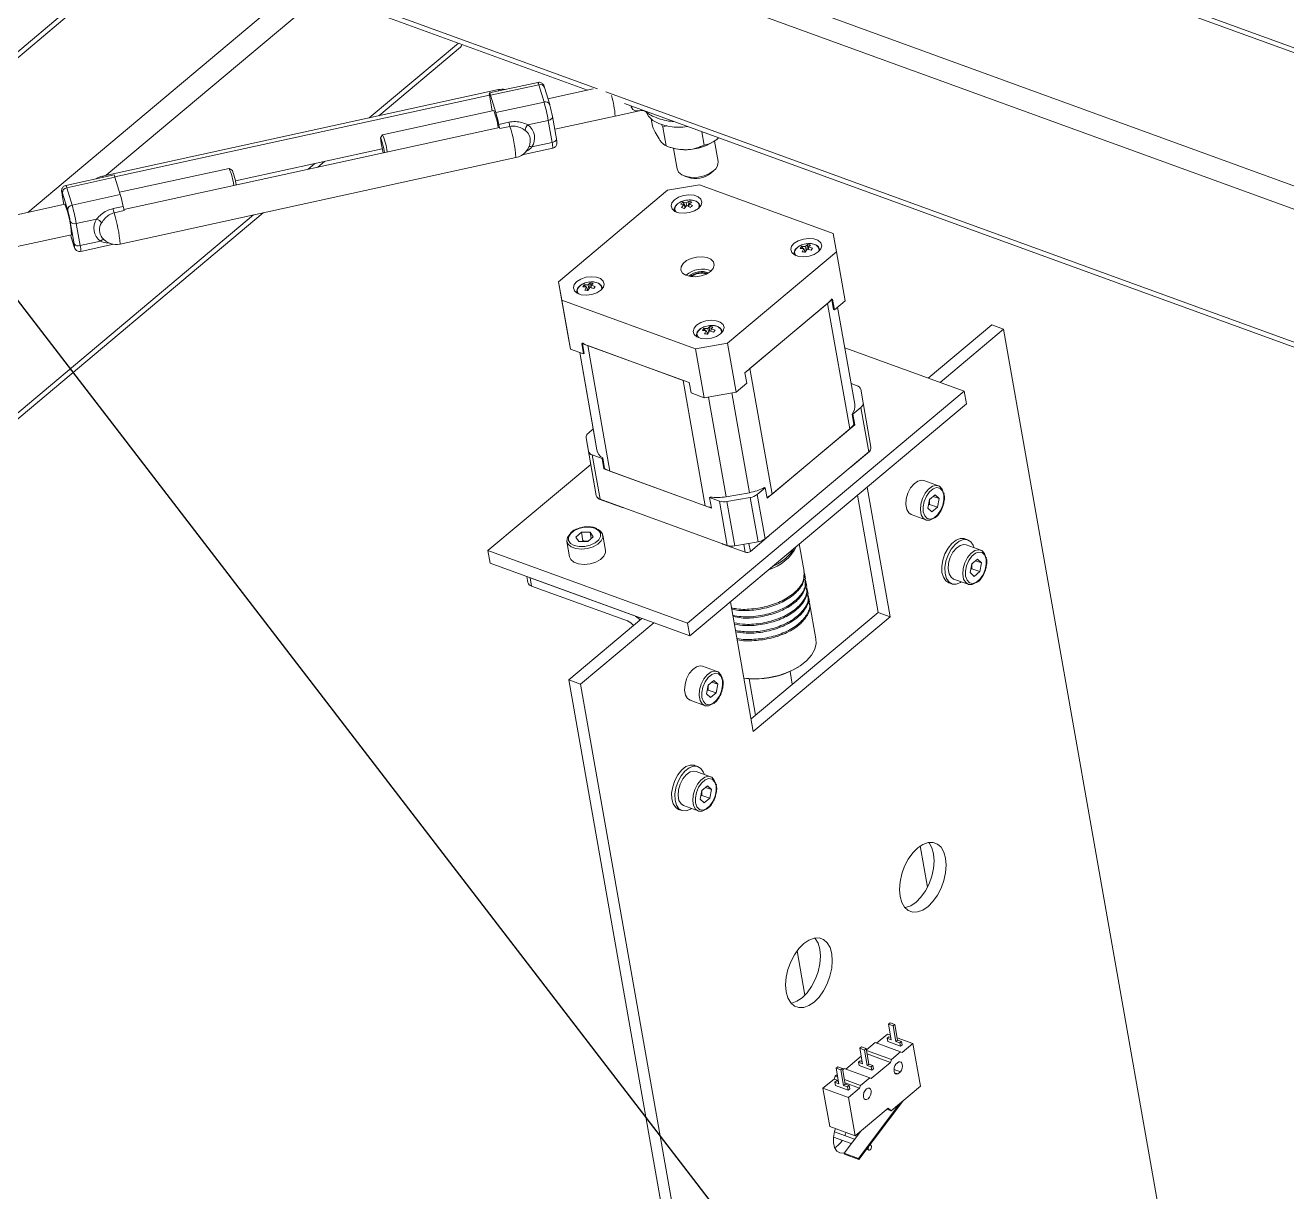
# Model space of a CAD drawing. Header units: millimetres. Extents: x 15 to 589, y 5 to 415.
# Drawn here: x 196.7 to 245.2, y 244.85 to 289.7 of the extents above; entities that cross this region are included whole.
import ezdxf

# ---------------------------------------------------------------- set-up
doc = ezdxf.new("R2010")
doc.units = ezdxf.units.MM
doc.dimstyles.new('SLDDIMSTYLE0', dxfattribs={"dimtxt": 0.18, "dimasz": 3.302, "dimexe": 0, "dimexo": 0.0625, "dimgap": 0, "dimtad": 0, "dimtih": 1, "dimtoh": 1, "dimdec": 0, "dimrnd": 1e-09, "dimzin": 0, "dimdsep": 46, "dimtxsty": 'Standard', "dimsah": 1, "dimcen": 0.09, "dimadec": 0, "dimazin": 0, "dimtfac": 3.302, "dimtdec": 0, "dimtofl": 0, "dimtmove": 0, "dimatfit": 3, "dimfxl": 1, "dimfrac": 2, "dimtolj": 1, "dimtzin": 0, "dimarcsym": 0})

msp = doc.modelspace()

# ---------------------------------------------------------------- linework, layer by layer
at = {"color": 8, "linetype": 'Continuous', "lineweight": 15}
for p, q in [((288.571, 272.959), (210.953, 301.21)), ((284.488, 268.425), (200.271, 299.078)), ((206.7, 297.641), (284.453, 269.341)), ((201.235, 293.61), (218.708, 287.25)), ((202, 293.144), (66.468, 179.408)), ((196.801, 282.504), (207.218, 291.245)), ((208.139, 290.91), (199.819, 283.929)), ((209.93, 286.137), (213.355, 289.012)), ((219.021, 287.137), (284.065, 263.462)), ((214.539, 287.055), (214.55, 287.057)), ((219.997, 286.594), (219.998, 286.593)), ((207.581, 284.166), (207.834, 284.378)), ((198.126, 283.167), (198.19, 282.807)), ((222.644, 282.746), (222.646, 282.72)), ((80.231, 177.296), (205.485, 282.407)), ((198.45, 281.636), (198.579, 281.213)), ((226.269, 280.872), (226.265, 280.888)), ((226.287, 281.023), (226.322, 281.09)), ((217.913, 279.398), (217.908, 279.415)), ((217.931, 279.55), (217.966, 279.617)), ((222.534, 277.874), (222.569, 277.941)), ((222.517, 277.722), (222.512, 277.739)), ((218.019, 277.116), (218.678, 273.378)), ((223.864, 275.561), (224.539, 271.727)), ((223.647, 271.57), (222.971, 275.404)), ((229.156, 273.311), (229.154, 273.321)), ((228.454, 272.731), (228.456, 272.723)), ((218.765, 271.489), (218.766, 271.479)), ((219.626, 271.166), (219.624, 271.174)), ((223.522, 269.755), (223.524, 269.747)), ((224.383, 269.435), (224.329, 269.74)), ((224.524, 269.774), (224.578, 269.469)), ((225.278, 270.057), (225.277, 270.065))]:
    msp.add_line(p, q, dxfattribs=at)
at = {"color": 7, "linetype": 'Continuous', "lineweight": 15}
for p, q in [((288.726, 273.09), (211.108, 301.34)), ((201.81, 293.214), (66.277, 179.478)), ((201.405, 293.361), (218.32, 287.204)), ((210.3, 286.218), (213.436, 288.85)), ((214.892, 287.221), (199.676, 283.897)), ((216.406, 287.502), (214.553, 287.097)), ((214.59, 287.007), (216.443, 287.412)), ((216.646, 286.746), (216.443, 287.412)), ((216.866, 286.644), (216.663, 287.31)), ((218.533, 287.251), (216.797, 286.872)), ((200.15, 283.869), (214.552, 287.015)), ((214.659, 286.405), (214.552, 287.015)), ((214.59, 287.007), (214.793, 286.341)), ((216.646, 286.746), (214.793, 286.341)), ((216.87, 286.628), (216.866, 286.644)), ((219.741, 286.687), (284.217, 263.22)), ((214.712, 286.416), (210.444, 285.484)), ((216.971, 286.185), (216.969, 286.193)), ((217.121, 285.333), (216.971, 286.185)), ((217.057, 285.7), (219.381, 286.208)), ((219.381, 286.208), (220.371, 286.424)), ((200.496, 282.619), (214.931, 285.771)), ((214.905, 285.886), (215.295, 285.971)), ((215.335, 285.809), (214.945, 285.724)), ((216.027, 285.869), (216.808, 286.039)), ((216.958, 285.187), (216.808, 286.039)), ((220.762, 286.094), (220.811, 285.815)), ((221.165, 285.876), (221.212, 285.78)), ((221.212, 285.78), (221.37, 285.841)), ((221.212, 285.78), (221.34, 285.058)), ((210.443, 285.483), (210.367, 285.364)), ((216.114, 285.202), (216.117, 285.226)), ((216.958, 285.187), (216.177, 285.017)), ((222.716, 285.605), (222.806, 285.089)), ((223.336, 284.457), (223.197, 285.241)), ((204.782, 283.712), (210.431, 284.945)), ((215.809, 284.712), (216.981, 284.968)), ((221.34, 285.058), (221.494, 285.002)), ((221.622, 284.963), (221.76, 284.179)), ((204.545, 284.196), (200.331, 283.275)), ((200.354, 281.286), (215.569, 284.61)), ((204.666, 284.119), (204.547, 284.195)), ((207.951, 284.247), (208.204, 284.459)), ((200.118, 283.944), (198.264, 283.54)), ((200.155, 283.854), (198.302, 283.45)), ((200.155, 283.854), (200.358, 283.188)), ((222.047, 283.898), (222.17, 283.853)), ((223.062, 284.01), (223.162, 284.094)), ((198.338, 282.58), (198.135, 283.246)), ((198.302, 283.45), (198.505, 282.784)), ((221.398, 283.351), (217.207, 279.835)), ((222.623, 283.567), (221.398, 283.351)), ((227.764, 281.696), (222.623, 283.567)), ((198.229, 282.816), (195.865, 282.299)), ((198.124, 283.174), (198.189, 282.807)), ((198.124, 283.174), (198.126, 283.167)), ((198.505, 282.784), (200.358, 283.188)), ((200.08, 282.648), (200.47, 282.733)), ((222.027, 282.802), (221.903, 282.823)), ((221.93, 282.685), (222.027, 282.802)), ((221.984, 282.892), (222.113, 282.875)), ((221.984, 282.892), (222.092, 282.717)), ((222.027, 282.802), (222.07, 282.691)), ((222.134, 282.764), (222.032, 282.649)), ((222.113, 282.875), (222.225, 282.936)), ((222.113, 282.875), (222.133, 282.762)), ((222.272, 282.693), (222.134, 282.764)), ((222.186, 282.737), (222.225, 282.936)), ((222.22, 282.837), (222.217, 282.721)), ((222.326, 282.9), (222.22, 282.837)), ((222.22, 282.837), (222.353, 282.762)), ((222.225, 282.936), (222.326, 282.9)), ((222.648, 282.722), (222.644, 282.746)), ((222.666, 282.746), (222.645, 282.759)), ((80.242, 177.076), (205.855, 282.488)), ((199.447, 282.247), (198.666, 282.077)), ((200.509, 282.571), (200.119, 282.486)), ((221.65, 282.58), (221.639, 282.565)), ((221.659, 282.572), (221.658, 282.579)), ((221.659, 282.572), (221.663, 282.549)), ((222.032, 282.649), (221.93, 282.685)), ((198.587, 281.293), (198.437, 282.145)), ((198.666, 282.077), (198.816, 281.225)), ((196.392, 281.186), (198.485, 281.644)), ((198.449, 281.636), (198.582, 281.198)), ((198.816, 281.225), (199.597, 281.395)), ((198.839, 281.005), (200.094, 281.279)), ((226.694, 281.193), (226.773, 281.264)), ((226.763, 281.093), (226.773, 281.264)), ((227.889, 280.989), (227.764, 281.696)), ((198.579, 281.213), (198.582, 281.198)), ((223.698, 277.472), (227.889, 280.989)), ((226.255, 280.905), (226.243, 280.889)), ((226.263, 280.897), (226.267, 280.873)), ((226.265, 280.888), (226.263, 280.897)), ((226.491, 281.113), (226.546, 281.189)), ((226.636, 281.113), (226.491, 281.113)), ((226.546, 281.189), (226.694, 281.193)), ((226.546, 281.189), (226.605, 281.113)), ((226.573, 280.989), (226.636, 281.113)), ((226.636, 281.113), (226.691, 280.971)), ((226.665, 281.038), (226.703, 280.991)), ((226.76, 281.094), (226.691, 280.97)), ((226.694, 281.193), (226.729, 281.037)), ((226.918, 281.045), (226.76, 281.094)), ((226.818, 281.174), (226.817, 281.076)), ((226.89, 281.245), (226.818, 281.174)), ((226.818, 281.174), (226.973, 281.121)), ((226.915, 281.046), (226.973, 281.121)), ((226.973, 281.121), (226.918, 281.045)), ((227.252, 281.047), (227.248, 281.07)), ((227.248, 281.07), (227.25, 281.044)), ((228.221, 279.107), (227.889, 280.989)), ((217.207, 279.835), (217.332, 279.127)), ((217.539, 277.953), (217.207, 279.835)), ((217.898, 279.432), (217.886, 279.415)), ((217.907, 279.423), (217.911, 279.399)), ((217.908, 279.415), (217.907, 279.423)), ((218.134, 279.64), (218.189, 279.715)), ((218.28, 279.64), (218.134, 279.64)), ((218.189, 279.715), (218.338, 279.72)), ((218.189, 279.715), (218.249, 279.64)), ((218.217, 279.515), (218.28, 279.64)), ((218.28, 279.64), (218.335, 279.497)), ((218.309, 279.565), (218.346, 279.517)), ((218.404, 279.62), (218.334, 279.497)), ((218.338, 279.72), (218.417, 279.79)), ((218.338, 279.72), (218.372, 279.564)), ((218.562, 279.572), (218.404, 279.62)), ((218.406, 279.619), (218.417, 279.79)), ((218.462, 279.7), (218.461, 279.603)), ((218.534, 279.772), (218.462, 279.7)), ((218.462, 279.7), (218.617, 279.647)), ((218.559, 279.572), (218.617, 279.647)), ((218.617, 279.647), (218.562, 279.572)), ((218.896, 279.573), (218.891, 279.597)), ((218.891, 279.597), (218.894, 279.57)), ((217.332, 279.127), (222.473, 277.256)), ((217.332, 279.127), (217.664, 277.246)), ((227.737, 279.163), (224.372, 276.339)), ((227.549, 279.005), (224.56, 276.497)), ((227.549, 279.005), (228.399, 274.18)), ((227.779, 278.771), (227.713, 279.143)), ((227.808, 278.761), (227.737, 279.163)), ((228.221, 279.107), (227.808, 278.761)), ((228.59, 275.126), (227.931, 278.864)), ((227.779, 278.771), (227.808, 278.761)), ((217.664, 277.246), (217.539, 277.953)), ((222.738, 277.964), (222.793, 278.04)), ((222.883, 277.964), (222.738, 277.964)), ((222.793, 278.04), (222.941, 278.044)), ((222.793, 278.04), (222.853, 277.964)), ((222.821, 277.84), (222.883, 277.964)), ((222.883, 277.964), (222.939, 277.822)), ((222.912, 277.889), (222.95, 277.842)), ((223.008, 277.944), (222.938, 277.821)), ((222.941, 278.044), (223.02, 278.115)), ((222.941, 278.044), (222.976, 277.888)), ((223.165, 277.896), (223.008, 277.944)), ((223.01, 277.944), (223.02, 278.115)), ((223.066, 278.024), (223.065, 277.927)), ((223.138, 278.096), (223.066, 278.024)), ((223.066, 278.024), (223.22, 277.972)), ((223.163, 277.897), (223.22, 277.972)), ((223.22, 277.972), (223.165, 277.896)), ((223.499, 277.897), (223.495, 277.921)), ((223.495, 277.921), (223.498, 277.895)), ((231.416, 276.13), (233.855, 278.177)), ((231.876, 275.963), (234.315, 278.01)), ((233.855, 278.177), (234.315, 278.01)), ((234.315, 278.01), (241.048, 239.816)), ((222.228, 275.961), (218.099, 277.463)), ((218.099, 277.463), (218.17, 277.061)), ((218.194, 277.081), (218.129, 277.453)), ((222.473, 277.256), (223.698, 277.472)), ((222.502, 277.756), (222.49, 277.74)), ((222.51, 277.748), (222.515, 277.724)), ((222.512, 277.739), (222.51, 277.748)), ((224.03, 275.59), (223.698, 277.472)), ((218.17, 277.061), (217.664, 277.246)), ((218.587, 273.893), (218.019, 277.116)), ((218.17, 277.061), (218.194, 277.081)), ((218.33, 277.379), (221.997, 276.045)), ((219.18, 272.555), (218.33, 277.379)), ((222.805, 275.374), (222.473, 277.256)), ((232.797, 275.628), (228.207, 277.299)), ((225.411, 271.672), (224.56, 276.497)), ((221.997, 276.045), (222.847, 271.22)), ((222.298, 275.559), (222.228, 275.961)), ((224.443, 275.937), (224.03, 275.59)), ((224.372, 276.339), (224.443, 275.937)), ((222.165, 266.705), (232.797, 275.628)), ((222.805, 275.374), (222.298, 275.559)), ((224.03, 275.59), (222.805, 275.374)), ((228.678, 275.84), (228.449, 275.924)), ((228.913, 275.181), (228.821, 275.7)), ((232.882, 275.145), (232.797, 275.628)), ((222.25, 266.223), (232.882, 275.145)), ((228.517, 274.74), (228.826, 275)), ((228.826, 275), (229.126, 273.295)), ((229.213, 273.476), (228.913, 275.181)), ((228.487, 274.751), (228.517, 274.74)), ((228.558, 274.349), (228.487, 274.751)), ((228.588, 274.338), (228.517, 274.74)), ((218.538, 274.176), (218.351, 274.02)), ((228.588, 274.338), (225.223, 271.514)), ((228.399, 274.18), (225.411, 271.672)), ((228.558, 274.349), (228.588, 274.338)), ((218.264, 273.838), (218.356, 273.319)), ((218.565, 272.134), (218.264, 273.838)), ((218.678, 273.378), (218.587, 273.893)), ((218.356, 273.319), (218.656, 271.615)), ((218.8, 271.474), (218.499, 273.179)), ((218.499, 273.179), (218.879, 273.041)), ((218.879, 273.041), (218.903, 273.061)), ((218.95, 272.639), (218.879, 273.041)), ((218.903, 273.061), (218.974, 272.659)), ((229.126, 273.295), (225.143, 269.952)), ((228.456, 272.723), (229.156, 273.311)), ((218.445, 272.815), (214.492, 269.498)), ((218.95, 272.639), (218.974, 272.659)), ((223.078, 271.136), (218.95, 272.639)), ((222.847, 271.22), (219.18, 272.555)), ((218.565, 272.134), (218.656, 271.615)), ((231.804, 271.993), (231.244, 272.197)), ((224.539, 271.727), (223.647, 271.57)), ((224.842, 271.657), (225.152, 271.916)), ((225.143, 269.952), (224.842, 271.657)), ((225.152, 271.916), (225.122, 271.927)), ((225.223, 271.514), (225.152, 271.916)), ((228.691, 271.629), (229.485, 267.126)), ((229.067, 271.944), (229.946, 266.959)), ((231.468, 271.466), (231.684, 271.648)), ((231.605, 271.582), (231.835, 271.498)), ((231.684, 271.648), (231.835, 271.498)), ((232.028, 271.678), (232.018, 271.716)), ((219.626, 271.166), (218.766, 271.479)), ((223.687, 269.696), (218.8, 271.474)), ((223.031, 271.558), (223.007, 271.538)), ((223.007, 271.538), (223.386, 271.4)), ((223.078, 271.136), (223.007, 271.538)), ((223.386, 271.4), (223.687, 269.696)), ((223.677, 271.383), (224.576, 271.541)), ((223.977, 269.678), (223.677, 271.383)), ((224.576, 271.541), (224.876, 269.837)), ((231.402, 271.134), (231.468, 271.466)), ((231.553, 270.984), (231.402, 271.134)), ((231.426, 271.255), (231.462, 271.277)), ((231.462, 271.277), (231.769, 271.166)), ((231.769, 271.166), (231.553, 270.984)), ((231.835, 271.498), (231.769, 271.166)), ((230.765, 270.882), (231.325, 270.678)), ((217.865, 270.021), (218.082, 270.203)), ((218.082, 270.203), (218.421, 270.21)), ((218.139, 269.881), (218.082, 270.203)), ((218.421, 270.21), (218.542, 270.035)), ((218.463, 269.969), (218.421, 270.21)), ((218.675, 270.35), (218.657, 270.358)), ((217.524, 269.85), (217.628, 269.263)), ((217.987, 269.846), (217.865, 270.021)), ((218.326, 269.853), (217.987, 269.846)), ((218.139, 269.881), (218.111, 269.849)), ((218.542, 270.035), (218.326, 269.853)), ((219.007, 269.506), (218.903, 270.093)), ((224.383, 269.435), (223.524, 269.747)), ((223.977, 269.678), (224.876, 269.837)), ((225.278, 270.057), (224.578, 269.469)), ((226.644, 268.696), (226.458, 269.754)), ((232.94, 269.911), (232.818, 269.956)), ((233.432, 269.52), (232.872, 269.724)), ((214.492, 269.498), (222.165, 266.705)), ((214.577, 269.016), (214.492, 269.498)), ((233.096, 268.993), (233.312, 269.174)), ((233.312, 269.174), (233.463, 269.024)), ((233.656, 269.205), (233.646, 269.243)), ((214.577, 269.016), (222.25, 266.223)), ((233.03, 268.661), (233.096, 268.993)), ((233.181, 268.51), (233.03, 268.661)), ((233.054, 268.782), (233.09, 268.804)), ((233.09, 268.804), (233.397, 268.692)), ((233.397, 268.692), (233.181, 268.51)), ((233.233, 269.108), (233.463, 269.024)), ((233.463, 269.024), (233.397, 268.692)), ((215.984, 268.503), (216.024, 268.276)), ((216.111, 268.457), (216.168, 268.135)), ((216.111, 268.457), (220.101, 267.005)), ((226.695, 268.406), (226.653, 268.648)), ((226.746, 268.116), (226.704, 268.358)), ((232.202, 268.265), (232.325, 268.22)), ((232.393, 268.408), (232.953, 268.204)), ((216.168, 268.135), (219.851, 266.795)), ((226.797, 267.826), (226.755, 268.068)), ((226.849, 267.536), (226.806, 267.778)), ((223.813, 267.535), (224.692, 262.55)), ((227.1, 266.108), (226.857, 267.488)), ((217.594, 264.531), (220.408, 266.893)), ((218.054, 264.364), (220.869, 266.726)), ((229.485, 267.126), (224.607, 263.032)), ((229.946, 266.959), (224.692, 262.55)), ((229.946, 266.959), (229.485, 267.126)), ((222.25, 266.223), (222.165, 266.705)), ((223.298, 264.855), (222.738, 265.059)), ((226.19, 264.361), (226.104, 264.851)), ((226.772, 212.465), (217.594, 264.531)), ((217.594, 264.531), (218.054, 264.364)), ((227.147, 212.78), (218.054, 264.364)), ((222.896, 263.996), (222.962, 264.328)), ((222.962, 264.328), (223.179, 264.51)), ((223.099, 264.444), (223.329, 264.36)), ((223.179, 264.51), (223.329, 264.36)), ((223.329, 264.36), (223.264, 264.028)), ((223.522, 264.54), (223.512, 264.578)), ((224.528, 264.573), (224.775, 263.173)), ((223.047, 263.846), (222.896, 263.996)), ((222.92, 264.118), (222.957, 264.139)), ((222.957, 264.139), (223.264, 264.028)), ((223.264, 264.028), (223.047, 263.846)), ((222.259, 263.744), (222.82, 263.54)), ((222.558, 261.199), (222.435, 261.244)), ((223.05, 260.807), (222.49, 261.011)), ((222.713, 260.28), (222.93, 260.462)), ((222.93, 260.462), (223.081, 260.312)), ((223.274, 260.492), (223.264, 260.53)), ((222.648, 259.948), (222.713, 260.28)), ((222.798, 259.798), (222.648, 259.948)), ((222.672, 260.069), (222.708, 260.091)), ((222.708, 260.091), (223.015, 259.98)), ((223.015, 259.98), (222.798, 259.798)), ((222.851, 260.395), (223.081, 260.312)), ((223.081, 260.312), (223.015, 259.98)), ((221.82, 259.552), (221.943, 259.508)), ((222.011, 259.695), (222.571, 259.492)), ((231.111, 258.144), (231.39, 256.563)), ((226.372, 254.112), (226.672, 252.407)), ((229.886, 251.291), (229.948, 251.343)), ((229.991, 250.696), (229.886, 251.291)), ((229.886, 251.291), (230.07, 251.224)), ((230.133, 251.276), (229.948, 251.343)), ((230.133, 251.276), (230.07, 251.224)), ((230.07, 251.224), (230.175, 250.629)), ((230.238, 250.681), (230.133, 251.276)), ((229.846, 250.907), (229.433, 250.56)), ((229.9, 250.804), (229.837, 250.752)), ((229.86, 250.623), (229.837, 250.752)), ((229.837, 250.752), (229.991, 250.696)), ((229.846, 250.907), (229.961, 250.865)), ((229.977, 250.776), (229.9, 250.804)), ((230.222, 250.77), (230.828, 250.549)), ((228.785, 250.367), (228.848, 250.42)), ((228.89, 249.772), (228.785, 250.367)), ((228.785, 250.367), (228.969, 250.3)), ((229.032, 250.353), (228.848, 250.42)), ((229.032, 250.353), (228.969, 250.3)), ((228.969, 250.3), (229.074, 249.705)), ((229.137, 249.758), (229.032, 250.353)), ((229.372, 250.583), (229.04, 250.304)), ((229.045, 250.28), (230.004, 249.931)), ((230.354, 250.225), (229.372, 250.583)), ((230.351, 250.444), (229.86, 250.623)), ((230.004, 249.931), (230.354, 250.225)), ((230.175, 250.629), (230.238, 250.681)), ((230.175, 250.629), (230.328, 250.573)), ((230.391, 250.625), (230.238, 250.681)), ((230.391, 250.625), (230.328, 250.573)), ((230.328, 250.573), (230.351, 250.444)), ((230.414, 250.497), (230.351, 250.444)), ((230.415, 250.203), (230.354, 250.225)), ((230.414, 250.497), (230.391, 250.625)), ((230.415, 250.203), (230.828, 250.549)), ((230.828, 250.549), (231.117, 248.909)), ((228.839, 250.062), (228.245, 249.563)), ((228.799, 249.88), (228.737, 249.828)), ((228.759, 249.699), (228.737, 249.828)), ((228.737, 249.828), (228.89, 249.772)), ((228.876, 249.853), (228.799, 249.88)), ((229.965, 249.825), (229.067, 250.152)), ((229.074, 249.705), (229.137, 249.758)), ((229.29, 249.702), (229.137, 249.758)), ((229.227, 249.206), (229.965, 249.825)), ((230.004, 249.931), (229.965, 249.825)), ((230.173, 249.754), (230.283, 249.846)), ((227.833, 249.291), (227.795, 249.185)), ((227.915, 249.36), (227.833, 249.291)), ((227.833, 249.291), (227.933, 249.255)), ((227.872, 249.601), (227.935, 249.653)), ((227.977, 249.006), (227.872, 249.601)), ((227.872, 249.601), (228.056, 249.534)), ((228.119, 249.586), (227.935, 249.653)), ((228.119, 249.586), (228.056, 249.534)), ((228.056, 249.534), (228.161, 248.939)), ((228.224, 248.991), (228.119, 249.586)), ((228.183, 249.585), (228.127, 249.538)), ((229.166, 249.228), (228.183, 249.585)), ((229.25, 249.521), (228.759, 249.699)), ((229.074, 249.705), (229.228, 249.649)), ((229.29, 249.702), (229.228, 249.649)), ((229.228, 249.649), (229.25, 249.521)), ((229.313, 249.573), (229.25, 249.521)), ((229.313, 249.573), (229.29, 249.702)), ((230.346, 249.465), (230.102, 249.554)), ((230.125, 249.422), (230.243, 249.379)), ((230.346, 249.465), (230.243, 249.379)), ((227.795, 249.185), (227.369, 248.828)), ((228.351, 248.471), (227.369, 248.828)), ((227.369, 248.828), (227.627, 247.365)), ((227.956, 249.126), (227.795, 249.185)), ((227.886, 249.114), (227.823, 249.062)), ((227.846, 248.933), (227.823, 249.062)), ((227.823, 249.062), (227.977, 249.006)), ((228.337, 248.754), (227.846, 248.933)), ((227.963, 249.086), (227.886, 249.114)), ((228.161, 248.939), (228.224, 248.991)), ((228.161, 248.939), (228.315, 248.883)), ((228.194, 249.16), (228.815, 248.934)), ((228.777, 248.828), (228.217, 249.032)), ((228.377, 248.935), (228.224, 248.991)), ((228.377, 248.935), (228.315, 248.883)), ((228.315, 248.883), (228.337, 248.754)), ((228.4, 248.807), (228.337, 248.754)), ((228.351, 248.471), (228.777, 248.828)), ((228.4, 248.807), (228.377, 248.935)), ((228.815, 248.934), (228.777, 248.828)), ((228.815, 248.934), (229.166, 249.228)), ((229.227, 249.206), (229.166, 249.228)), ((231.117, 248.909), (229.991, 247.964)), ((228.609, 247.007), (228.351, 248.471)), ((230.439, 248.339), (228.75, 246.091)), ((229.873, 248.068), (228.609, 247.007)), ((228.73, 246.128), (230.312, 248.233)), ((229.991, 247.964), (229.823, 248.026)), ((229.873, 248.068), (229.991, 247.964)), ((228.609, 247.007), (227.627, 247.365)), ((227.771, 246.95), (228.457, 246.701)), ((228.583, 246.868), (227.809, 247.149)), ((228.821, 247.185), (228.178, 246.329)), ((228.759, 247.103), (228.767, 247.14)), ((229.046, 246.486), (229.136, 246.453)), ((229.205, 246.641), (229.172, 246.653)), ((228.178, 246.329), (228.73, 246.128)), ((228.178, 246.329), (228.197, 246.292)), ((228.75, 246.091), (228.197, 246.292)), ((228.75, 246.091), (228.73, 246.128))]:
    msp.add_line(p, q, dxfattribs=at)
at = {"color": 7, "linetype": 'Continuous', "lineweight": 15, "flags": 128}
for points in [[(213.505, 288.957), (213.48, 288.902), (213.436, 288.85)], [(214.551, 287.05), (214.549, 287.074), (214.55, 287.09), (214.552, 287.097), (214.556, 287.096), (214.562, 287.086), (214.57, 287.068), (214.579, 287.041), (214.59, 287.007)], [(214.551, 287.05), (214.551, 287.041), (214.551, 287.036), (214.551, 287.032), (214.55, 287.032), (214.548, 287.034), (214.545, 287.038), (214.543, 287.045), (214.539, 287.055)], [(220.562, 286.388), (220.565, 286.379), (220.663, 286.197), (220.83, 286.04), (221.057, 285.916), (221.334, 285.829), (221.647, 285.784), (221.983, 285.784), (222.171, 285.803)], [(210.39, 285.154), (210.37, 285.287), (210.365, 285.357), (210.377, 285.354), (210.404, 285.279), (210.442, 285.142), (210.484, 284.965), (210.519, 284.808)], [(210.464, 284.796), (210.424, 284.979), (210.39, 285.154)], [(221.76, 284.179), (221.817, 284.052), (221.94, 283.948), (222.117, 283.876), (222.332, 283.844), (222.566, 283.853), (222.799, 283.904), (223.009, 283.992), (223.178, 284.108)], [(198.135, 283.246), (198.125, 283.276), (198.118, 283.295), (198.113, 283.302), (198.11, 283.296), (198.11, 283.28), (198.113, 283.251), (198.118, 283.213), (198.126, 283.167)], [(222.583, 282.656), (222.427, 282.559), (222.234, 282.493), (222.028, 282.467), (221.833, 282.485), (221.673, 282.543), (221.567, 282.635), (221.529, 282.75), (221.562, 282.874), (221.662, 282.991), (221.818, 283.089), (222.011, 283.155), (222.217, 283.18), (222.412, 283.163), (222.572, 283.105), (222.678, 283.013), (222.716, 282.898), (222.683, 282.774), (222.583, 282.656)], [(221.702, 282.74), (221.777, 282.828), (221.917, 282.914), (222.092, 282.967), (222.275, 282.98), (222.439, 282.949), (222.557, 282.88), (222.613, 282.783), (222.597, 282.674), (222.593, 282.665)], [(198.579, 281.213), (198.588, 281.184), (198.596, 281.165), (198.601, 281.158), (198.604, 281.163), (198.604, 281.18), (198.601, 281.208), (198.595, 281.246), (198.587, 281.293)], [(227.187, 280.981), (227.031, 280.883), (226.838, 280.818), (226.631, 280.792), (226.437, 280.809), (226.277, 280.867), (226.171, 280.959), (226.132, 281.074), (226.165, 281.198), (226.266, 281.316), (226.422, 281.413), (226.615, 281.479), (226.821, 281.505), (227.016, 281.488), (227.176, 281.429), (227.281, 281.337), (227.32, 281.222), (227.287, 281.099), (227.187, 280.981)], [(226.322, 281.09), (226.431, 281.19), (226.588, 281.264), (226.769, 281.302), (226.948, 281.297), (227.096, 281.25), (227.191, 281.168), (227.219, 281.065), (227.197, 280.989)], [(223.047, 280.23), (222.888, 280.129), (222.692, 280.059), (222.481, 280.027), (222.276, 280.036), (222.102, 280.087), (221.975, 280.172), (221.911, 280.284), (221.916, 280.409), (221.989, 280.534), (222.123, 280.647), (222.303, 280.734), (222.509, 280.786), (222.72, 280.797), (222.912, 280.767), (223.065, 280.698), (223.161, 280.598), (223.191, 280.478), (223.152, 280.351), (223.047, 280.23)], [(226.338, 280.838), (226.306, 280.876), (226.278, 280.98), (226.287, 281.023)], [(218.83, 279.507), (218.674, 279.41), (218.481, 279.344), (218.275, 279.318), (218.08, 279.336), (217.92, 279.394), (217.815, 279.486), (217.776, 279.601), (217.809, 279.725), (217.91, 279.842), (218.066, 279.94), (218.258, 280.006), (218.465, 280.031), (218.66, 280.014), (218.819, 279.956), (218.925, 279.864), (218.964, 279.749), (218.931, 279.625), (218.83, 279.507)], [(217.966, 279.617), (218.074, 279.717), (218.231, 279.791), (218.413, 279.828), (218.591, 279.823), (218.74, 279.776), (218.835, 279.695), (218.863, 279.591), (218.84, 279.516)], [(217.982, 279.365), (217.95, 279.403), (217.922, 279.506), (217.931, 279.55)], [(223.434, 277.832), (223.278, 277.734), (223.085, 277.668), (222.879, 277.643), (222.684, 277.66), (222.524, 277.718), (222.419, 277.81), (222.38, 277.925), (222.413, 278.049), (222.513, 278.167), (222.669, 278.264), (222.862, 278.33), (223.068, 278.356), (223.263, 278.338), (223.423, 278.28), (223.529, 278.188), (223.568, 278.073), (223.535, 277.949), (223.434, 277.832)], [(222.586, 277.689), (222.553, 277.727), (222.526, 277.831), (222.534, 277.874)], [(222.569, 277.941), (222.678, 278.041), (222.835, 278.115), (223.017, 278.153), (223.195, 278.148), (223.343, 278.101), (223.439, 278.019), (223.466, 277.916), (223.444, 277.84)], [(228.456, 272.723), (228.437, 272.709), (228.416, 272.699)], [(231.244, 272.197), (231.161, 272.212), (231.016, 272.175), (230.87, 272.07), (230.738, 271.907), (230.635, 271.705), (230.572, 271.484), (230.557, 271.27), (230.589, 271.084), (230.667, 270.948), (230.765, 270.882)], [(231.994, 271.743), (231.947, 271.866), (231.849, 271.971), (231.721, 272.008), (231.576, 271.971), (231.43, 271.866), (231.298, 271.703), (231.195, 271.501), (231.133, 271.28), (231.117, 271.066), (231.149, 270.881), (231.227, 270.745), (231.341, 270.673), (231.48, 270.673), (231.628, 270.744), (231.641, 270.754)], [(232.013, 271.647), (231.958, 271.8), (231.863, 271.895), (231.738, 271.92), (231.599, 271.872), (231.462, 271.757), (231.344, 271.589), (231.259, 271.388), (231.218, 271.179), (231.225, 270.985), (231.279, 270.832), (231.374, 270.737), (231.499, 270.712), (231.638, 270.76), (231.775, 270.875), (231.893, 271.043), (231.978, 271.244), (232.019, 271.453), (232.013, 271.647)], [(219.672, 271.157), (219.648, 271.16), (219.626, 271.166)], [(217.636, 270.13), (217.546, 270.003), (217.522, 269.867), (217.573, 269.742), (217.694, 269.642), (217.87, 269.577), (218.084, 269.556), (218.312, 269.579), (218.53, 269.645), (218.713, 269.747), (218.842, 269.873), (218.903, 270.009), (218.889, 270.142), (218.802, 270.256), (218.696, 270.321)], [(218.598, 270.359), (218.409, 270.399), (218.195, 270.395), (217.982, 270.346), (217.796, 270.259), (217.659, 270.144), (217.588, 270.015), (217.591, 269.888), (217.668, 269.778), (217.81, 269.698), (217.999, 269.657), (218.213, 269.662), (218.426, 269.71), (218.612, 269.797), (218.748, 269.912), (218.82, 270.041), (218.816, 270.168), (218.739, 270.279), (218.598, 270.359)], [(223.524, 269.747), (223.504, 269.756), (223.49, 269.767)], [(225.303, 270.087), (225.293, 270.072), (225.278, 270.057)], [(232.818, 269.956), (232.8, 269.962), (232.647, 269.969), (232.484, 269.906), (232.323, 269.779), (232.176, 269.598), (232.057, 269.377), (231.975, 269.135), (231.935, 268.89), (231.943, 268.664), (231.996, 268.474), (232.091, 268.335), (232.202, 268.265)], [(233.179, 269.612), (233.146, 269.703), (233.051, 269.841), (232.923, 269.917), (232.77, 269.924), (232.607, 269.862), (232.445, 269.735), (232.299, 269.553), (232.18, 269.332), (232.097, 269.09), (232.058, 268.846), (232.066, 268.619), (232.119, 268.429), (232.214, 268.29), (232.343, 268.214), (232.495, 268.207), (232.658, 268.27), (232.7, 268.296)], [(232.872, 269.724), (232.789, 269.738), (232.644, 269.702), (232.498, 269.596), (232.366, 269.434), (232.263, 269.231), (232.2, 269.011), (232.184, 268.796), (232.217, 268.611), (232.295, 268.475), (232.393, 268.408)], [(217.628, 269.263), (217.677, 269.155), (217.797, 269.055), (217.974, 268.99), (218.188, 268.969), (218.416, 268.992), (218.633, 269.058), (218.816, 269.16), (218.945, 269.286), (219.006, 269.422), (219.007, 269.506)], [(226.176, 269.457), (226.189, 269.475), (226.261, 269.589)], [(233.622, 269.27), (233.575, 269.392), (233.477, 269.498), (233.349, 269.534), (233.204, 269.498), (233.058, 269.392), (232.926, 269.23), (232.823, 269.027), (232.76, 268.807), (232.745, 268.592), (232.777, 268.407), (232.855, 268.271), (232.969, 268.199), (233.108, 268.199), (233.255, 268.271), (233.269, 268.28)], [(233.64, 269.173), (233.586, 269.326), (233.491, 269.421), (233.366, 269.446), (233.227, 269.399), (233.09, 269.284), (232.972, 269.116), (232.887, 268.915), (232.846, 268.705), (232.852, 268.512), (232.907, 268.358), (233.002, 268.263), (233.127, 268.238), (233.266, 268.286), (233.403, 268.401), (233.521, 268.569), (233.606, 268.77), (233.647, 268.98), (233.64, 269.173)], [(225.859, 264.761), (226.194, 264.901), (226.491, 265.072), (226.738, 265.268), (226.928, 265.481), (227.053, 265.705), (227.108, 265.931), (227.1, 266.108)], [(222.738, 265.059), (222.655, 265.074), (222.51, 265.037), (222.364, 264.932), (222.232, 264.769), (222.129, 264.567), (222.067, 264.346), (222.051, 264.132), (222.083, 263.946), (222.161, 263.811), (222.259, 263.744)], [(223.488, 264.605), (223.441, 264.728), (223.344, 264.833), (223.215, 264.87), (223.07, 264.833), (222.924, 264.728), (222.792, 264.566), (222.689, 264.363), (222.627, 264.142), (222.611, 263.928), (222.643, 263.743), (222.721, 263.607), (222.835, 263.535), (222.974, 263.535), (223.122, 263.606), (223.135, 263.616)], [(223.507, 264.509), (223.452, 264.662), (223.357, 264.757), (223.232, 264.782), (223.093, 264.734), (222.956, 264.62), (222.838, 264.451), (222.753, 264.25), (222.712, 264.041), (222.719, 263.847), (222.773, 263.694), (222.868, 263.599), (222.993, 263.574), (223.132, 263.622), (223.269, 263.737), (223.387, 263.905), (223.472, 264.106), (223.513, 264.316), (223.507, 264.509)], [(226.44, 265.034), (226.178, 264.886), (225.85, 264.749)], [(222.435, 261.244), (222.418, 261.25), (222.265, 261.256), (222.102, 261.194), (221.94, 261.067), (221.794, 260.885), (221.675, 260.665), (221.592, 260.422), (221.553, 260.178), (221.561, 259.951), (221.614, 259.761), (221.709, 259.622), (221.82, 259.552)], [(222.797, 260.899), (222.764, 260.99), (222.669, 261.129), (222.54, 261.205), (222.388, 261.212), (222.225, 261.149), (222.063, 261.022), (221.917, 260.841), (221.798, 260.62), (221.715, 260.378), (221.676, 260.133), (221.683, 259.907), (221.737, 259.716), (221.832, 259.578), (221.96, 259.502), (222.113, 259.495), (222.276, 259.557), (222.318, 259.584)], [(222.49, 261.011), (222.407, 261.025), (222.262, 260.989), (222.115, 260.884), (221.984, 260.721), (221.881, 260.519), (221.818, 260.298), (221.802, 260.084), (221.835, 259.898), (221.913, 259.762), (222.011, 259.695)], [(223.24, 260.557), (223.192, 260.68), (223.095, 260.785), (222.967, 260.822), (222.822, 260.785), (222.676, 260.68), (222.544, 260.517), (222.441, 260.315), (222.378, 260.094), (222.362, 259.88), (222.395, 259.694), (222.473, 259.558), (222.587, 259.486), (222.726, 259.486), (222.873, 259.558), (222.887, 259.568)], [(223.258, 260.46), (223.204, 260.614), (223.109, 260.709), (222.984, 260.734), (222.845, 260.686), (222.708, 260.571), (222.59, 260.403), (222.505, 260.202), (222.463, 259.992), (222.47, 259.799), (222.525, 259.646), (222.62, 259.551), (222.745, 259.526), (222.884, 259.574), (223.021, 259.688), (223.139, 259.856), (223.224, 260.058), (223.265, 260.267), (223.258, 260.46)], [(231.407, 255.817), (231.597, 256.008), (231.767, 256.247), (231.91, 256.52), (232.017, 256.815), (232.084, 257.116), (232.106, 257.408), (232.084, 257.677), (232.018, 257.909), (231.911, 258.093), (231.77, 258.219), (231.599, 258.28), (231.41, 258.275), (231.21, 258.203), (231.01, 258.068), (230.82, 257.876), (230.65, 257.638), (230.508, 257.364), (230.4, 257.07), (230.334, 256.769), (230.311, 256.476), (230.333, 256.207), (230.399, 255.975), (230.506, 255.792), (230.648, 255.666), (230.818, 255.604), (231.008, 255.609), (231.207, 255.681), (231.407, 255.817)], [(231.435, 258.28), (231.451, 258.26), (231.558, 258.077), (231.624, 257.845), (231.646, 257.576), (231.623, 257.283), (231.557, 256.982), (231.449, 256.688), (231.307, 256.414), (231.137, 256.176), (230.947, 255.984), (230.747, 255.849), (230.547, 255.777), (230.522, 255.772)], [(227.029, 252.143), (227.219, 252.334), (227.389, 252.573), (227.532, 252.846), (227.639, 253.141), (227.706, 253.442), (227.728, 253.734), (227.706, 254.003), (227.64, 254.235), (227.533, 254.419), (227.391, 254.545), (227.221, 254.607), (227.032, 254.601), (226.832, 254.529), (226.632, 254.394), (226.442, 254.202), (226.272, 253.964), (226.13, 253.69), (226.022, 253.396), (225.956, 253.095), (225.933, 252.802), (225.955, 252.533), (226.021, 252.301), (226.128, 252.118), (226.27, 251.992), (226.44, 251.93), (226.63, 251.935), (226.829, 252.007), (227.029, 252.143)], [(227.057, 254.606), (227.073, 254.586), (227.18, 254.403), (227.246, 254.171), (227.268, 253.902), (227.245, 253.609), (227.179, 253.308), (227.071, 253.014), (226.929, 252.74), (226.759, 252.502), (226.569, 252.31), (226.369, 252.175), (226.169, 252.103), (226.144, 252.098)], [(230.243, 249.379), (230.196, 249.372), (230.155, 249.388), (230.124, 249.424), (230.105, 249.478), (230.101, 249.544), (230.112, 249.617), (230.137, 249.689), (230.173, 249.754)], [(230.283, 249.846), (230.33, 249.851), (230.37, 249.834), (230.4, 249.796), (230.418, 249.741), (230.421, 249.674), (230.409, 249.601), (230.383, 249.529), (230.346, 249.465)], [(228.926, 248.491), (228.924, 248.573), (228.945, 248.661), (228.986, 248.742), (229.039, 248.804), (229.098, 248.836), (229.153, 248.835), (229.196, 248.801), (229.22, 248.738), (229.221, 248.656), (229.2, 248.568), (229.16, 248.487), (229.106, 248.426), (229.047, 248.393), (228.992, 248.394), (228.95, 248.428), (228.926, 248.491)], [(227.853, 247.283), (227.815, 247.171), (227.77, 246.942), (227.77, 246.727), (227.815, 246.546), (227.901, 246.413), (228.02, 246.341), (228.162, 246.336), (228.188, 246.342)], [(228.26, 247.134), (228.24, 247.08), (228.208, 247.004)], [(229.233, 246.6), (229.223, 246.627), (229.205, 246.641), (229.181, 246.642), (229.156, 246.628), (229.133, 246.602), (229.116, 246.567), (229.107, 246.53), (229.108, 246.495), (229.118, 246.468), (229.136, 246.453), (229.16, 246.453), (229.185, 246.467), (229.207, 246.493), (229.225, 246.528), (229.234, 246.565), (229.233, 246.6)]]:
    msp.add_lwpolyline(points, dxfattribs=at)
at = {"color": 8, "linetype": 'Continuous', "lineweight": 15, "flags": 128}
for points in [[(214.917, 287.177), (214.901, 287.211), (214.892, 287.221)], [(216.808, 286.039), (216.845, 286.05), (216.88, 286.064), (216.911, 286.082), (216.936, 286.102), (216.955, 286.124), (216.967, 286.147), (216.972, 286.171), (216.971, 286.185)], [(216.958, 285.187), (216.996, 285.198), (217.03, 285.212), (217.061, 285.229), (217.086, 285.25), (217.105, 285.272), (217.117, 285.295), (217.122, 285.318), (217.121, 285.333)], [(199.701, 283.853), (199.686, 283.888), (199.676, 283.897)], [(221.735, 282.514), (221.732, 282.516), (221.677, 282.613), (221.692, 282.722), (221.702, 282.74)], [(221.666, 282.547), (221.66, 282.569), (221.659, 282.572)]]:
    msp.add_lwpolyline(points, dxfattribs=at)
at = {"color": 7, "linetype": 'Continuous', "lineweight": 15}
for centre, radius, start, end in [((215.041, 286.537), 0.7, 80.8999, 102.3212), ((212.777, 286.476), 1.855, 16.8844, 18.1821), ((209.734, 284.794), 7.183, 9.9873, 15.7724), ((212.616, 285.426), 4.42, 9.9873, 15.7724), ((212.059, 285.344), 2.862, 8.4059, 22.0005), ((208.844, 284.634), 6.19, 11.6691, 16.0127), ((217.466, 286.421), 2.616, 191.7998, 195.4449), ((212.081, 284.906), 2.978, 15.9562, 16.9024), ((217.856, 286.506), 2.616, 191.7998, 195.4449), ((216.243, 285.625), 0.326, 131.5132, 174.708), ((215.666, 285.366), 0.619, 325.6648, 54.3299), ((208.032, 284.469), 2.615, 7.9407, 22.8072), ((215.42, 285.294), 0.7, 282.3212, 354.4181), ((222.094, 286.907), 1.995, 270.2271, 307.362), ((222.042, 286.604), 1.692, 251.1082, 272.0212), ((201.891, 283.123), 2.862, 8.4059, 22.0005), ((222.958, 284.418), 0.379, 305.4093, 5.8832), ((199.826, 283.214), 0.7, 102.3212, 123.7425), ((199.934, 283.815), 0.224, 9.9899, 35.0309), ((201.931, 283.089), 2.922, 9.3102, 20.6302), ((222.467, 284.774), 0.968, 252.1225, 307.8721), ((198.328, 283.258), 0.193, 97.7485, 183.5759), ((194.966, 281.489), 3.522, 2.5132, 22.1291), ((198.531, 282.592), 0.193, 97.7485, 183.5759), ((191.592, 280.831), 7.183, 9.9873, 15.7724), ((194.408, 281.481), 6.19, 11.6691, 16.0127), ((203.031, 283.268), 2.616, 191.7998, 195.4449), ((194.084, 281.379), 4.42, 9.9873, 15.7724), ((199.958, 281.898), 0.619, 145.6648, 234.3299), ((199.317, 281.874), 0.396, 34.7665, 70.7422), ((202.64, 283.183), 2.616, 191.7998, 195.4449), ((198.595, 282.256), 0.192, 214.992, 291.7307), ((198.745, 281.403), 0.192, 214.992, 291.7307), ((200.204, 281.97), 0.7, 219.4576, 282.3212), ((222.732, 279.371), 0.95, 68.7626, 131.232), ((222.706, 279.517), 0.715, 67.7162, 132.2784), ((226.961, 279.718), 0.924, 309.5272, 323.9144), ((218.639, 278.251), 0.925, 236.0908, 250.4753), ((228.628, 275.645), 0.201, 15.698, 75.6204), ((228.097, 275.059), 0.497, 321.7415, 7.7369), ((228.712, 275.166), 0.201, 304.3818, 4.314), ((218.465, 273.854), 0.201, 124.3818, 184.314), ((227.811, 274.893), 0.924, 309.5272, 323.9144), ((218.549, 273.374), 0.201, 195.698, 255.6204), ((219.164, 273.484), 0.498, 192.275, 238.2642), ((229.013, 273.461), 0.201, 304.3818, 4.314), ((229.113, 273.372), 0.0752, 305.426, 353.0803), ((219.489, 273.426), 0.925, 236.0908, 250.4753), ((218.85, 271.669), 0.201, 195.698, 255.6204), ((223.304, 273.449), 1.91, 261.7766, 280.3409), ((224.219, 273.61), 1.91, 279.6588, 298.2242), ((224.487, 272.111), 0.577, 278.8556, 308.0453), ((224.559, 272.697), 1.332, 299.6301, 309.7062), ((218.786, 271.551), 0.0752, 206.7809, 254.5907), ((223.296, 272.475), 1.333, 250.2964, 260.3713), ((223.565, 271.949), 0.577, 251.9565, 281.1437), ((223.866, 270.244), 0.577, 251.9565, 281.1437), ((224.787, 270.407), 0.577, 278.8556, 308.0453), ((224.757, 270.475), 1.792, 286.6179, 333.2585), ((224.447, 269.64), 0.215, 252.6055, 307.3945), ((216.21, 268.323), 0.192, 194.0564, 257.2558), ((219.626, 266.247), 0.592, 39.2372, 67.6572), ((219.882, 266.464), 0.584, 39.0222, 67.8764), ((224.762, 267.854), 3.281, 262.4325, 289.5143), ((224.779, 267.751), 3.188, 261.9288, 289.6283), ((227.424, 247.247), 0.804, 299.0847, 328.4886)]:
    msp.add_arc(centre, radius, start, end, dxfattribs=at)
at = {"color": 8, "linetype": 'Continuous', "lineweight": 15}
for centre, radius, start, end in [((216.285, 287.399), 0.159, 4.7005, 40.3203), ((216.498, 287.242), 0.179, 22.2897, 107.6617), ((216.701, 286.576), 0.179, 22.2897, 107.6617), ((215.702, 285.964), 3.687, 3.7885, 16.1711), ((210.146, 284.172), 5.441, 4.6204, 17.5189), ((215.649, 285.27), 0.47, 354.6085, 54.9925), ((216.244, 285.001), 0.738, 357.4052, 14.5975), ((216.101, 284.846), 0.187, 66.0118, 100.2015), ((198.143, 283.437), 0.159, 4.7176, 40.295), ((194.93, 280.848), 5.441, 4.6204, 17.5189), ((200.039, 281.827), 0.482, 145.5932, 218.8382), ((199.716, 281.307), 0.148, 83.8513, 143.2591), ((198.212, 281.05), 0.629, 355.9023, 16.1004), ((224.591, 270.758), 2.05, 293.7946, 320.6153)]:
    msp.add_arc(centre, radius, start, end, dxfattribs=at)
at = {"color": 7, "linetype": 'Continuous', "lineweight": 15}
for points, knots in [([(216.663, 287.31), (216.658, 287.325), (216.65, 287.352), (216.637, 287.383), (216.618, 287.419), (216.587, 287.456), (216.539, 287.489), (216.476, 287.51), (216.431, 287.505), (216.408, 287.502)], [0, 0, 0, 0, 0.184334, 0.329831, 0.432167, 0.543962, 0.680668, 0.839667, 1, 1, 1, 1]), ([(220.371, 286.424), (220.37, 286.424), (220.364, 286.422), (220.391, 286.428), (220.457, 286.423), (220.541, 286.389), (220.562, 286.367), (220.564, 286.365)], [0, 0, 0, 0, 0.021365, 0.227042, 0.561115, 0.953202, 1, 1, 1, 1]), ([(220.569, 286.37), (220.592, 286.35), (220.685, 286.27), (220.889, 286.166), (221.181, 286.063), (221.435, 286.007), (221.593, 286), (221.635, 285.998)], [0, 0, 0, 0, 0.085181, 0.34531, 0.618576, 0.899404, 1, 1, 1, 1]), ([(215.295, 285.971), (215.381, 285.983), (215.549, 286.006), (215.805, 285.964), (215.951, 285.901), (216.027, 285.869)], [0, 0, 0, 0, 0.338582, 0.659218, 1, 1, 1, 1]), ([(215.918, 285.655), (215.858, 285.693), (215.746, 285.766), (215.538, 285.831), (215.403, 285.817), (215.335, 285.809)], [0, 0, 0, 0, 0.364169, 0.681393, 1, 1, 1, 1]), ([(221.104, 285.275), (221.056, 285.351), (220.96, 285.502), (220.861, 285.711), (220.811, 285.815)], [0, 0, 0, 0, 0.503997, 1, 1, 1, 1]), ([(216.979, 284.968), (216.981, 284.968), (217.007, 284.969), (217.05, 284.994), (217.096, 285.035), (217.122, 285.078), (217.136, 285.118), (217.14, 285.151), (217.141, 285.179), (217.139, 285.221), (217.132, 285.27), (217.123, 285.321), (217.121, 285.333)], [0, 0, 0, 0, 0.008057, 0.146213, 0.255126, 0.347205, 0.426907, 0.494854, 0.558486, 0.652033, 0.916247, 1, 1, 1, 1]), ([(221.34, 285.058), (221.31, 285.073), (221.25, 285.101), (221.167, 285.188), (221.115, 285.26), (221.104, 285.275)], [0, 0, 0, 0, 0.432383, 0.879551, 1, 1, 1, 1]), ([(223.304, 285.322), (223.199, 285.25), (223.031, 285.135), (222.868, 285.102), (222.806, 285.089)], [0, 0, 0, 0, 0.627353, 1, 1, 1, 1]), ([(223.354, 285.372), (223.348, 285.363), (223.332, 285.343), (223.314, 285.329), (223.304, 285.322)], [0, 0, 0, 0, 0.4421094, 1, 1, 1, 1]), ([(222.101, 284.912), (221.971, 284.919), (221.711, 284.932), (221.463, 285.017), (221.34, 285.058)], [0, 0, 0, 0, 0.503997, 1, 1, 1, 1]), ([(222.806, 285.089), (222.713, 285.049), (222.522, 284.968), (222.276, 284.919), (222.132, 284.913), (222.101, 284.912)], [0, 0, 0, 0, 0.432383, 0.879551, 1, 1, 1, 1]), ([(198.266, 283.539), (198.265, 283.539), (198.238, 283.538), (198.196, 283.513), (198.15, 283.473), (198.124, 283.429), (198.11, 283.389), (198.105, 283.356), (198.104, 283.328), (198.107, 283.286), (198.113, 283.237), (198.122, 283.187), (198.124, 283.174)], [0, 0, 0, 0, 0.007815, 0.146004, 0.254943, 0.347045, 0.426767, 0.49473, 0.558378, 0.651948, 0.916226, 1, 1, 1, 1]), ([(221.694, 282.729), (221.685, 282.714), (221.66, 282.671), (221.647, 282.617), (221.659, 282.585), (221.661, 282.581)], [0, 0, 0, 0, 0.3176251, 0.9222346, 1, 1, 1, 1]), ([(222.009, 282.942), (221.979, 282.934), (221.925, 282.921), (221.848, 282.881), (221.775, 282.831), (221.718, 282.777), (221.7, 282.74), (221.694, 282.729)], [0, 0, 0, 0, 0.211823, 0.370173, 0.626992, 0.88233, 1, 1, 1, 1]), ([(222.305, 282.976), (222.291, 282.977), (222.224, 282.986), (222.153, 282.976), (222.097, 282.968)], [0, 0, 0, 0, 0.219878, 1, 1, 1, 1]), ([(222.64, 282.745), (222.632, 282.774), (222.617, 282.836), (222.541, 282.904), (222.452, 282.948), (222.372, 282.97), (222.323, 282.974), (222.305, 282.976)], [0, 0, 0, 0, 0.229253, 0.488736, 0.71797, 0.89902, 1, 1, 1, 1]), ([(199.447, 282.247), (199.505, 282.309), (199.618, 282.428), (199.835, 282.574), (199.997, 282.623), (200.08, 282.648)], [0, 0, 0, 0, 0.340782, 0.661418, 1, 1, 1, 1]), ([(200.119, 282.486), (200.054, 282.464), (199.925, 282.421), (199.761, 282.274), (199.683, 282.16), (199.642, 282.099)], [0, 0, 0, 0, 0.318607, 0.635831, 1, 1, 1, 1]), ([(227.249, 281.037), (227.249, 281.042), (227.256, 281.083), (227.22, 281.155), (227.146, 281.228), (227.055, 281.273), (226.961, 281.296), (226.883, 281.308), (226.833, 281.303), (226.817, 281.301)], [0, 0, 0, 0, 0.026352, 0.250209, 0.456038, 0.637873, 0.781487, 0.929341, 1, 1, 1, 1]), ([(198.582, 281.198), (198.587, 281.182), (198.596, 281.155), (198.608, 281.124), (198.628, 281.089), (198.659, 281.052), (198.706, 281.018), (198.769, 280.997), (198.815, 281.003), (198.838, 281.006)], [0, 0, 0, 0, 0.184277, 0.329729, 0.432033, 0.543793, 0.680457, 0.839406, 1, 1, 1, 1]), ([(226.273, 281.005), (226.263, 280.975), (226.251, 280.934), (226.267, 280.897), (226.271, 280.888)], [0, 0, 0, 0, 0.741576, 1, 1, 1, 1]), ([(226.339, 281.11), (226.331, 281.103), (226.3, 281.072), (226.277, 281.035), (226.273, 281.006), (226.273, 281.005)], [0, 0, 0, 0, 0.239099, 0.971721, 1, 1, 1, 1]), ([(226.563, 281.252), (226.55, 281.248), (226.514, 281.239), (226.452, 281.204), (226.386, 281.163), (226.352, 281.125), (226.339, 281.11)], [0, 0, 0, 0, 0.138587, 0.37293, 0.752998, 1, 1, 1, 1]), ([(218.892, 279.564), (218.893, 279.568), (218.899, 279.609), (218.864, 279.682), (218.79, 279.755), (218.699, 279.799), (218.605, 279.823), (218.527, 279.834), (218.477, 279.829), (218.46, 279.828)], [0, 0, 0, 0, 0.0263516, 0.2502091, 0.4560381, 0.6378733, 0.7814875, 0.9293412, 1, 1, 1, 1]), ([(222.59, 280.175), (222.529, 280.16), (222.446, 280.139), (222.353, 280.093), (222.32, 280.068), (222.304, 280.056)], [0, 0, 0, 0, 0.572307, 0.788844, 1, 1, 1, 1]), ([(222.883, 280.139), (222.841, 280.15), (222.777, 280.168), (222.674, 280.168), (222.593, 280.158), (222.513, 280.139), (222.417, 280.104), (222.362, 280.066), (222.326, 280.041)], [0, 0, 0, 0, 0.239443, 0.369636, 0.5, 0.630193, 0.760557, 1, 1, 1, 1]), ([(222.898, 280.162), (222.878, 280.168), (222.828, 280.182), (222.724, 280.191), (222.639, 280.181), (222.59, 280.175)], [0, 0, 0, 0, 0.214633, 0.539149, 1, 1, 1, 1]), ([(217.916, 279.531), (217.907, 279.501), (217.895, 279.461), (217.91, 279.424), (217.914, 279.414)], [0, 0, 0, 0, 0.741576, 1, 1, 1, 1]), ([(217.983, 279.637), (217.975, 279.629), (217.944, 279.599), (217.92, 279.562), (217.916, 279.532), (217.916, 279.531)], [0, 0, 0, 0, 0.239099, 0.971721, 1, 1, 1, 1]), ([(218.207, 279.778), (218.194, 279.775), (218.158, 279.765), (218.096, 279.731), (218.029, 279.69), (217.996, 279.652), (217.983, 279.637)], [0, 0, 0, 0, 0.138587, 0.37293, 0.752998, 1, 1, 1, 1]), ([(222.586, 277.961), (222.579, 277.954), (222.548, 277.923), (222.524, 277.886), (222.52, 277.857), (222.52, 277.856)], [0, 0, 0, 0, 0.239099, 0.971721, 1, 1, 1, 1]), ([(222.811, 278.103), (222.797, 278.099), (222.761, 278.089), (222.7, 278.055), (222.633, 278.014), (222.6, 277.976), (222.586, 277.961)], [0, 0, 0, 0, 0.138587, 0.37293, 0.752998, 1, 1, 1, 1]), ([(223.496, 277.888), (223.497, 277.893), (223.503, 277.933), (223.468, 278.006), (223.394, 278.079), (223.303, 278.124), (223.209, 278.147), (223.131, 278.158), (223.08, 278.154), (223.064, 278.152)], [0, 0, 0, 0, 0.026352, 0.250209, 0.456038, 0.637873, 0.781487, 0.929341, 1, 1, 1, 1]), ([(222.52, 277.856), (222.511, 277.826), (222.498, 277.785), (222.514, 277.748), (222.518, 277.739)], [0, 0, 0, 0, 0.741576, 1, 1, 1, 1]), ([(231.986, 271.236), (232.003, 271.293), (232.038, 271.419), (232.043, 271.561), (232.033, 271.637), (232.031, 271.654)], [0, 0, 0, 0, 0.400836, 0.872527, 1, 1, 1, 1]), ([(231.462, 271.277), (231.461, 271.342), (231.459, 271.412), (231.481, 271.474), (231.483, 271.479)], [0, 0, 0, 0, 0.911269, 1, 1, 1, 1]), ([(231.676, 270.762), (231.711, 270.79), (231.792, 270.855), (231.896, 271.012), (231.966, 271.149), (231.984, 271.226), (231.986, 271.236)], [0, 0, 0, 0, 0.262754, 0.606574, 0.949858, 1, 1, 1, 1]), ([(218.058, 270.377), (218.016, 270.367), (217.905, 270.34), (217.76, 270.266), (217.684, 270.195), (217.651, 270.164)], [0, 0, 0, 0, 0.2573389, 0.6743888, 1, 1, 1, 1]), ([(218.632, 270.368), (218.601, 270.378), (218.513, 270.406), (218.344, 270.421), (218.175, 270.412), (218.083, 270.385), (218.058, 270.377)], [0, 0, 0, 0, 0.182035, 0.525931, 0.86943, 1, 1, 1, 1]), ([(218.328, 269.867), (218.318, 269.866), (218.258, 269.856), (218.193, 269.87), (218.139, 269.881)], [0, 0, 0, 0, 0.152743, 1, 1, 1, 1]), ([(233.614, 268.762), (233.63, 268.82), (233.666, 268.945), (233.671, 269.088), (233.661, 269.164), (233.659, 269.18)], [0, 0, 0, 0, 0.400836, 0.872527, 1, 1, 1, 1]), ([(226.638, 268.696), (226.642, 268.578), (226.649, 268.337), (226.389, 267.961), (225.953, 267.629), (225.367, 267.376), (224.712, 267.249), (224.177, 267.224), (223.92, 267.286), (223.854, 267.302)], [0, 0, 0, 0, 0.15024, 0.308604, 0.468772, 0.627109, 0.787247, 0.945665, 1, 1, 1, 1]), ([(233.09, 268.804), (233.089, 268.868), (233.087, 268.939), (233.109, 269), (233.111, 269.005)], [0, 0, 0, 0, 0.911269, 1, 1, 1, 1]), ([(233.303, 268.288), (233.339, 268.316), (233.42, 268.382), (233.523, 268.538), (233.594, 268.675), (233.612, 268.752), (233.614, 268.762)], [0, 0, 0, 0, 0.262754, 0.606574, 0.949858, 1, 1, 1, 1]), ([(223.863, 267.254), (223.928, 267.238), (224.186, 267.176), (224.721, 267.2), (225.375, 267.328), (225.961, 267.581), (226.398, 267.913), (226.658, 268.289), (226.65, 268.53), (226.646, 268.648)], [0, 0, 0, 0, 0.054335, 0.212753, 0.372891, 0.531228, 0.691396, 0.84976, 1, 1, 1, 1]), ([(226.675, 268.404), (226.687, 268.31), (226.715, 268.093), (226.498, 267.736), (226.094, 267.393), (225.529, 267.123), (224.881, 266.972), (224.307, 266.931), (224.008, 266.993), (223.905, 267.014)], [0, 0, 0, 0, 0.122005, 0.280576, 0.440522, 0.598903, 0.759003, 0.917303, 1, 1, 1, 1]), ([(223.913, 266.966), (224.016, 266.945), (224.316, 266.883), (224.89, 266.924), (225.537, 267.075), (226.103, 267.344), (226.507, 267.688), (226.723, 268.045), (226.696, 268.262), (226.684, 268.356)], [0, 0, 0, 0, 0.082697, 0.240997, 0.401097, 0.559478, 0.719424, 0.877995, 1, 1, 1, 1]), ([(226.72, 268.112), (226.735, 268.041), (226.778, 267.85), (226.601, 267.512), (226.23, 267.159), (225.688, 266.873), (225.05, 266.699), (224.439, 266.639), (224.097, 266.698), (223.957, 266.722)], [0, 0, 0, 0, 0.0936904, 0.2528844, 0.4125074, 0.5713498, 0.7313097, 0.8899076, 1, 1, 1, 1]), ([(223.965, 266.673), (224.105, 266.649), (224.447, 266.591), (225.059, 266.651), (225.696, 266.825), (226.239, 267.11), (226.609, 267.464), (226.786, 267.801), (226.744, 267.993), (226.728, 268.064)], [0, 0, 0, 0, 0.110092, 0.26869, 0.42865, 0.587493, 0.747116, 0.90631, 1, 1, 1, 1]), ([(226.771, 267.821), (226.786, 267.773), (226.839, 267.605), (226.696, 267.289), (226.362, 266.927), (225.844, 266.627), (225.218, 266.431), (224.571, 266.349), (224.187, 266.401), (224.009, 266.425)], [0, 0, 0, 0, 0.065326, 0.225384, 0.38464, 0.5443, 0.703961, 0.863216, 1, 1, 1, 1]), ([(224.017, 266.376), (224.195, 266.352), (224.58, 266.301), (225.226, 266.383), (225.852, 266.579), (226.37, 266.879), (226.705, 267.24), (226.847, 267.557), (226.795, 267.724), (226.78, 267.773)], [0, 0, 0, 0, 0.136784, 0.296039, 0.4557, 0.61536, 0.774616, 0.934674, 1, 1, 1, 1]), ([(226.83, 267.532), (226.84, 267.505), (226.898, 267.361), (226.785, 267.066), (226.488, 266.697), (225.996, 266.385), (225.381, 266.163), (224.722, 266.076), (224.255, 266.07), (224.066, 266.126), (224.061, 266.127)], [0, 0, 0, 0, 0.036959, 0.197593, 0.356646, 0.517064, 0.676362, 0.836442, 0.996093, 1, 1, 1, 1]), ([(224.07, 266.079), (224.074, 266.077), (224.263, 266.022), (224.73, 266.028), (225.39, 266.114), (226.005, 266.336), (226.496, 266.649), (226.794, 267.018), (226.906, 267.313), (226.849, 267.457), (226.838, 267.483)], [0, 0, 0, 0, 0.0039073, 0.1635575, 0.3236382, 0.4829359, 0.6433543, 0.8024069, 0.963041, 1, 1, 1, 1]), ([(222.957, 264.139), (222.955, 264.204), (222.953, 264.274), (222.975, 264.336), (222.977, 264.341)], [0, 0, 0, 0, 0.911269, 1, 1, 1, 1]), ([(223.48, 264.098), (223.497, 264.155), (223.532, 264.281), (223.538, 264.423), (223.527, 264.5), (223.525, 264.516)], [0, 0, 0, 0, 0.400836, 0.872527, 1, 1, 1, 1]), ([(223.17, 263.624), (223.205, 263.652), (223.286, 263.717), (223.39, 263.874), (223.46, 264.011), (223.478, 264.088), (223.48, 264.098)], [0, 0, 0, 0, 0.2627535, 0.6065735, 0.9498577, 1, 1, 1, 1]), ([(223.232, 260.05), (223.248, 260.107), (223.284, 260.232), (223.289, 260.375), (223.279, 260.451), (223.277, 260.467)], [0, 0, 0, 0, 0.400836, 0.872527, 1, 1, 1, 1]), ([(222.708, 260.091), (222.706, 260.156), (222.705, 260.226), (222.727, 260.288), (222.729, 260.293)], [0, 0, 0, 0, 0.911269, 1, 1, 1, 1]), ([(222.921, 259.575), (222.957, 259.604), (223.038, 259.669), (223.141, 259.826), (223.212, 259.962), (223.23, 260.04), (223.232, 260.05)], [0, 0, 0, 0, 0.262754, 0.606574, 0.949858, 1, 1, 1, 1])]:
    msp.add_open_spline(points, degree=3, knots=knots, dxfattribs=at)
at = {"color": 8, "linetype": 'Continuous', "lineweight": 15}
for points, knots in [([(219.998, 286.593), (219.999, 286.584), (220.007, 286.54), (220.029, 286.497), (220.08, 286.44), (220.132, 286.416), (220.234, 286.402), (220.301, 286.405), (220.368, 286.424), (220.371, 286.424)], [0, 0, 0, 0, 0.048237, 0.242489, 0.296748, 0.568752, 0.64256, 0.984567, 1, 1, 1, 1]), ([(220.566, 286.367), (220.565, 286.367), (220.556, 286.371), (220.549, 286.385), (220.543, 286.395)], [0, 0, 0, 0, 0.225768, 1, 1, 1, 1]), ([(216.177, 285.017), (216.121, 284.96), (216.051, 284.888), (215.955, 284.849), (215.936, 284.841)], [0, 0, 0, 0, 0.798197, 1, 1, 1, 1]), ([(199.929, 281.333), (199.891, 281.331), (199.773, 281.326), (199.668, 281.367), (199.597, 281.395)], [0, 0, 0, 0, 0.321846, 1, 1, 1, 1])]:
    msp.add_open_spline(points, degree=3, knots=knots, dxfattribs=at)
at = {"color": 7, "linetype": 'Continuous', "lineweight": 15}
for points in [[(221.903, 282.823), (221.916, 282.836), (221.941, 282.861), (221.97, 282.882), (221.984, 282.892)], [(222.353, 282.762), (222.34, 282.751), (222.314, 282.729), (222.286, 282.705), (222.272, 282.693)], [(226.773, 281.264), (226.793, 281.262), (226.832, 281.259), (226.871, 281.25), (226.89, 281.245)], [(226.691, 280.97), (226.671, 280.974), (226.63, 280.981), (226.592, 280.986), (226.573, 280.989)], [(218.334, 279.497), (218.314, 279.5), (218.274, 279.507), (218.236, 279.513), (218.217, 279.515)], [(218.417, 279.79), (218.436, 279.789), (218.476, 279.785), (218.515, 279.776), (218.534, 279.772)], [(223.02, 278.115), (223.04, 278.113), (223.08, 278.109), (223.118, 278.1), (223.138, 278.096)], [(222.938, 277.821), (222.918, 277.824), (222.878, 277.832), (222.84, 277.837), (222.821, 277.84)]]:
    msp.add_open_spline(points, degree=3, dxfattribs=at)

# ---------------------------------------------------------------- leaders
at = {"color": 7, "linetype": 'Continuous', "lineweight": 0}
msp.add_leader([(243.951, 217.305), (148.797, 341.046)], dimstyle='SLDDIMSTYLE0', dxfattribs=at)

doc.saveas('drawing.dxf')
